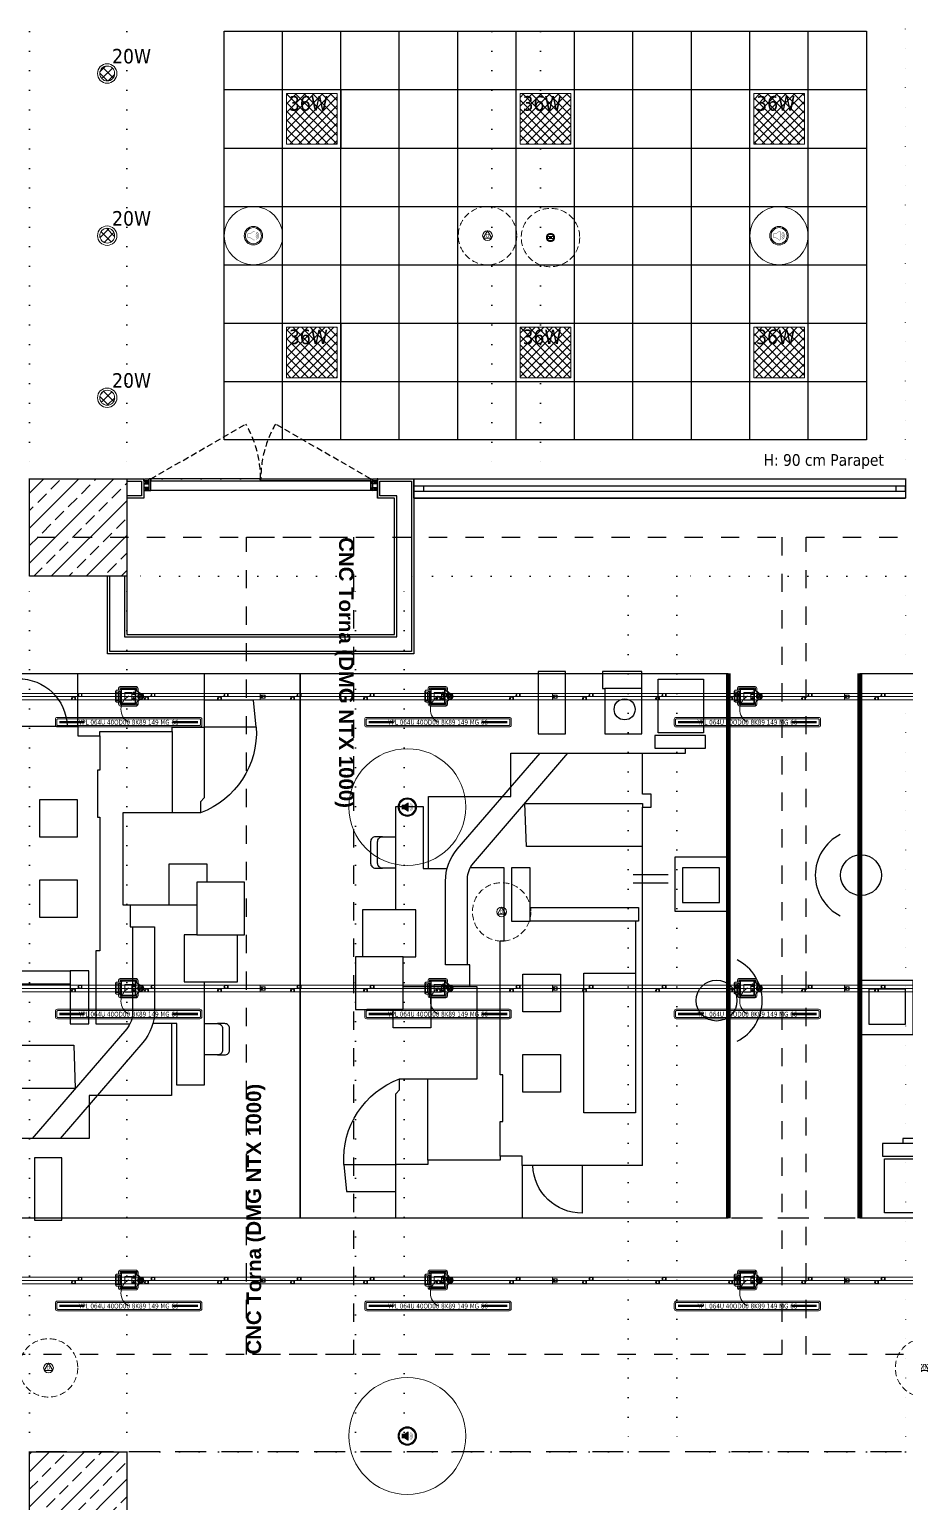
# Model space of a CAD drawing. Header units: centimetres. Extents: x 405564 to 502064, y 46284 to 60634.
# Drawn here: x 487350 to 488250, y 53480 to 54994 of the extents above; entities that cross this region are included whole.
import ezdxf
from ezdxf.enums import TextEntityAlignment as Align
from ezdxf.lldxf.tags import DXFTag

# ---------------------------------------------------------------- set-up
doc = ezdxf.new("R2010")
doc.units = ezdxf.units.CM
for name, pattern in [('3+1_3b$0$DASHED', [0.25, 0.125, -0.125]), ('ACAD_ISO07W100', [3, 0, -3]), ('DOT', [0.25, 0, -0.25]), ('HIDDEN', [9.525, 6.35, -3.175])]:
    doc.linetypes.add(name, pattern=pattern)
doc.layers.get('0').update_dxf_attribs({"color": 8, "lineweight": 9})
for name, color, linetype in [('0-KRCN-ASMATAVAN-130426', 8, 'Continuous'), ('AS_DOS_TERAS_UST', 8, 'ACAD_ISO07W100'), ('AS_DUV_ALCIPAN_YANGINA-SUYA DAYANIMLI', 8, 'Continuous'), ('AS_DUV_ALCIPAN_YANGINA-SUYA DAYANIMLI ALTTA 90CM', 8, 'Continuous'), ('AS_DUVK_AHSAP', 8, 'Continuous'), ('AS_KAPI_CAM', 8, 'Continuous'), ('AS_KAPI_POZ', 8, 'Continuous'), ('AS_TA_BETONARME', 5, 'Continuous'), ('AS_TA_TARAMA', 8, 'Continuous'), ('AS_TAV', 8, 'Continuous'), ('AS_TEFR_CIHAZ', 8, 'Continuous'), ('AS_YAZI', 8, 'Continuous'), ('bs_not', 8, 'Continuous')]:
    doc.layers.add(name, color=color, linetype=linetype)
doc.layers.add('0-KRCN-AYDINLATMA-130426', color=8, linetype='Continuous', lineweight=9)
doc.layers.add('0-KRCN-MİMARİ-220526', color=8, linetype='Continuous', lineweight=9)
doc.styles.add('2', font='arial.ttf', dxfattribs={"width": 0.9, "height": 200})
doc.styles.add('Kalin02', font='arialbd.ttf')
doc.styles.add('MtXpl_Tahoma', font='tahoma.ttf')
doc.styles.add('OLC-50', font='romans.shx', dxfattribs={"width": 0.5, "height": 0.15})
doc.styles.add('OLCU', font='romanstw.shx', dxfattribs={"width": 0.6})
doc.styles.add('TAHOMA', font='tahoma.ttf')
tags = doc.linetypes.add('PHANTOM', pattern=[50.5, 18, -6.5, 6.5, -6.5, 6.5, -6.5]).pattern_tags.tags
tags[14:15] = [DXFTag(74, 4), DXFTag(75, 0), DXFTag(340, '0'), DXFTag(46, 0.0), DXFTag(50, 0.0), DXFTag(44, 0.0), DXFTag(45, 0.0)]
tags[12:13] = [DXFTag(74, 4), DXFTag(75, 0), DXFTag(340, '0'), DXFTag(46, 0.0), DXFTag(50, 0.0), DXFTag(44, 0.0), DXFTag(45, 0.0)]
tags[10:11] = [DXFTag(74, 4), DXFTag(75, 0), DXFTag(340, '0'), DXFTag(46, 0.0), DXFTag(50, 0.0), DXFTag(44, 0.0), DXFTag(45, 0.0)]
tags[8:9] = [DXFTag(74, 4), DXFTag(75, 0), DXFTag(340, '0'), DXFTag(46, 0.0), DXFTag(50, 0.0), DXFTag(44, 0.0), DXFTag(45, 0.0)]
tags[6:7] = [DXFTag(74, 4), DXFTag(75, 0), DXFTag(340, '0'), DXFTag(46, 0.0), DXFTag(50, 0.0), DXFTag(44, 0.0), DXFTag(45, 0.0)]
tags[4:5] = [DXFTag(74, 4), DXFTag(75, 0), DXFTag(340, '0'), DXFTag(46, 0.0), DXFTag(50, 0.0), DXFTag(44, 0.0), DXFTag(45, 0.0)]
pattern_1 = [(225, (17560.68, -7819.299), (17.9605, -17.9605), []), (225, (17542.72, -7819.299), (17.9605, -17.9605), [12.7, -6.35])]

# ---------------------------------------------------------------- blocks, each defined once
blk = doc.blocks.new('YPL 064U 40OD00 8K89 149 MG 66')
at = {"layer": '0-KRCN-AYDINLATMA-130426'}
for points in [[(75.2, -2.9), (75.2, 2.9, 0.414214), (73.2, 4.9), (-73.2, 4.9, 0.414214), (-75.2, 2.9), (-75.2, -2.9, 0.414214), (-73.2, -4.9), (73.2, -4.9, 0.414214)], [(73.8, -2.5), (73.8, 2.5, 0.414214), (72.8, 3.5), (-72.8, 3.5, 0.414214), (-73.8, 2.5), (-73.8, -2.5, 0.414214), (-72.8, -3.5), (72.8, -3.5, 0.414214)]]:
    blk.add_lwpolyline(points, format="xyb", close=True, dxfattribs=at)
at = {"layer": '0-KRCN-AYDINLATMA-130426', "const_width": 2.51, "elevation": 1.3}
for points in [[(-71.3, 0), (-45.4, 0)], [(45.4, 0), (71.3, 0)]]:
    blk.add_lwpolyline(points, dxfattribs=at)
at = {"layer": '0-KRCN-AYDINLATMA-130426', "ltscale": 60, "style": 'TAHOMA', "width": 0.8}
blk.add_text('YPL 064U 40OD00 8K89 149 MG 66', height=5, dxfattribs=at).set_placement((0, -0.1), align=Align.MIDDLE_CENTER)
blk = doc.blocks.new('25A BUSBAR 3MT')
at = {"layer": '0-KRCN-AYDINLATMA-130426'}
for p, q in [((3000, 34), (0, 34)), ((0, 34), (0, -34)), ((3000, 0), (0, 0)), ((385, 17), (377, 17)), ((381, 28), (381, 22)), ((381, 20), (381, 14)), ((381, 12), (381, 6)), ((384, 31), (409, 31)), ((384, 3), (409, 3)), ((412, 27), (412, 28)), ((412, 28), (415, 28)), ((412, 7), (412, 6)), ((412, 6), (415, 6)), ((415, 27), (415, 28)), ((415, 7), (415, 6)), ((418, 27), (418, 7)), ((1135, 17), (1127, 17)), ((1131, 28), (1131, 22)), ((1131, 20), (1131, 14)), ((1131, 12), (1131, 6)), ((1134, 31), (1159, 31)), ((1134, 3), (1159, 3)), ((1162, 27), (1162, 28)), ((1162, 28), (1165, 28)), ((1162, 7), (1162, 6)), ((1162, 6), (1165, 6)), ((1165, 27), (1165, 28)), ((1165, 7), (1165, 6)), ((1168, 27), (1168, 7)), ((1885, 17), (1877, 17)), ((1881, 28), (1881, 22)), ((1881, 20), (1881, 14)), ((1881, 12), (1881, 6)), ((1884, 31), (1909, 31)), ((1884, 3), (1909, 3)), ((1912, 27), (1912, 28)), ((1912, 28), (1915, 28)), ((1912, 7), (1912, 6)), ((1912, 6), (1915, 6)), ((1915, 27), (1915, 28)), ((1915, 7), (1915, 6)), ((1918, 27), (1918, 7)), ((2635, 17), (2627, 17)), ((2631, 28), (2631, 22)), ((2631, 20), (2631, 14)), ((2631, 12), (2631, 6)), ((2634, 31), (2659, 31)), ((2634, 3), (2659, 3)), ((2662, 27), (2662, 28)), ((2662, 28), (2665, 28)), ((2662, 7), (2662, 6)), ((2662, 6), (2665, 6)), ((2665, 27), (2665, 28)), ((2665, 7), (2665, 6)), ((2668, 27), (2668, 7)), ((3000, 34), (3000, -34)), ((3000, 17), (3050, 17)), ((3000, 16), (3047, 16)), ((3047, 16), (3047, -16)), ((3048, 17), (3048, -17)), ((3050, 17), (3050, -17)), ((3000, -34), (0, -34)), ((318, -19), (311, -19)), ((315, -8), (315, -14)), ((315, -15), (315, -22)), ((315, -24), (315, -30)), ((318, -5), (342, -5)), ((318, -33), (342, -33)), ((345, -9), (345, -8)), ((345, -8), (349, -8)), ((345, -29), (345, -30)), ((345, -30), (349, -30)), ((349, -9), (349, -8)), ((349, -29), (349, -30)), ((352, -9), (352, -29)), ((1068, -19), (1061, -19)), ((1065, -8), (1065, -14)), ((1065, -15), (1065, -22)), ((1065, -24), (1065, -30)), ((1068, -5), (1092, -5)), ((1068, -33), (1092, -33)), ((1095, -9), (1095, -8)), ((1095, -8), (1099, -8)), ((1095, -29), (1095, -30)), ((1095, -30), (1099, -30)), ((1099, -9), (1099, -8)), ((1099, -29), (1099, -30)), ((1102, -9), (1102, -29)), ((1818, -19), (1811, -19)), ((1815, -8), (1815, -14)), ((1815, -15), (1815, -22)), ((1815, -24), (1815, -30)), ((1818, -5), (1842, -5)), ((1818, -33), (1842, -33)), ((1845, -9), (1845, -8)), ((1845, -8), (1849, -8)), ((1845, -29), (1845, -30)), ((1845, -30), (1849, -30)), ((1849, -9), (1849, -8)), ((1849, -29), (1849, -30)), ((1852, -9), (1852, -29)), ((2568, -19), (2561, -19)), ((2565, -8), (2565, -14)), ((2565, -15), (2565, -22)), ((2565, -24), (2565, -30)), ((2568, -5), (2592, -5)), ((2568, -33), (2592, -33)), ((2595, -9), (2595, -8)), ((2595, -8), (2599, -8)), ((2595, -29), (2595, -30)), ((2595, -30), (2599, -30)), ((2599, -9), (2599, -8)), ((2599, -29), (2599, -30)), ((2602, -9), (2602, -29)), ((3000, -16), (3047, -16)), ((3000, -17), (3050, -17))]:
    blk.add_line(p, q, dxfattribs=at)
for points in [[(418, 27), (412, 27), (412, 7), (418, 7)], [(1168, 27), (1162, 27), (1162, 7), (1168, 7)], [(1918, 27), (1912, 27), (1912, 7), (1918, 7)], [(2668, 27), (2662, 27), (2662, 7), (2668, 7)], [(3000, 6), (3023, 6), (3023, -6), (3000, -6)], [(352, -9), (345, -9), (345, -29), (352, -29)], [(1102, -9), (1095, -9), (1095, -29), (1102, -29)], [(1852, -9), (1845, -9), (1845, -29), (1852, -29)], [(2602, -9), (2595, -9), (2595, -29), (2602, -29)]]:
    blk.add_lwpolyline(points, close=True, dxfattribs=at)
for centre, radius in [((381, 17), 5.16), ((1131, 17), 5.16), ((1881, 17), 5.16), ((2631, 17), 5.16), ((3017, 0), 2.96), ((315, -19), 5.16), ((1065, -19), 5.16), ((1815, -19), 5.16), ((2565, -19), 5.16)]:
    blk.add_circle(centre, radius, dxfattribs=at)
for centre, start, end in [((384, 28), 90, 180), ((384, 6), 180, 270), ((409, 28), 0, 90), ((409, 6), 270, 0), ((1134, 28), 90, 180), ((1134, 6), 180, 270), ((1159, 28), 0, 90), ((1159, 6), 270, 0), ((1884, 28), 90, 180), ((1884, 6), 180, 270), ((1909, 28), 0, 90), ((1909, 6), 270, 0), ((2634, 28), 90, 180), ((2634, 6), 180, 270), ((2659, 28), 0, 90), ((2659, 6), 270, 0), ((318, -8), 90, 180), ((318, -30), 180, 270), ((342, -8), 0, 90), ((342, -30), 270, 0), ((1068, -8), 90, 180), ((1068, -30), 180, 270), ((1092, -8), 0, 90), ((1092, -30), 270, 0), ((1818, -8), 90, 180), ((1818, -30), 180, 270), ((1842, -8), 0, 90), ((1842, -30), 270, 0), ((2568, -8), 90, 180), ((2568, -30), 180, 270), ((2592, -8), 0, 90), ((2592, -30), 270, 0)]:
    blk.add_arc(centre, 3, start, end, dxfattribs=at)
blk = doc.blocks.new('DABLINE ÇIKIŞ NOKTASI')
at = {"layer": '0-KRCN-AYDINLATMA-130426'}
for p, q in [((-0.495, 0.217), (-0.525, 0.217)), ((-0.525, 0.217), (-0.525, -0.209)), ((-0.298, 0.245), (-0.495, 0.245)), ((-0.495, 0.245), (-0.495, 0.217)), ((-0.397, 0.245), (-0.397, 0.332)), ((-0.339, 0.245), (-0.339, 0.328)), ((-0.336, 0.398), (0.328, 0.398)), ((-0.321, 0.346), (0.318, 0.346)), ((-0.298, 0.245), (-0.298, 0.291)), ((-0.281, 0.308), (0.278, 0.308)), ((-0.274, 0.266), (-0.274, -0.256)), ((-0.257, 0.283), (0.254, 0.283)), ((0, 0), (-0.019, 0)), ((0, 0), (0, 0.019)), ((0, 0), (0.019, 0)), ((0, 0), (0, -0.019)), ((0.172, 0.117), (0.172, 0.075)), ((0.172, 0.117), (0.246, 0.117)), ((0.172, 0.075), (0.246, 0.075)), ((0.178, 0.117), (0.178, 0.143)), ((0.187, 0.117), (0.187, 0.143)), ((0.231, 0.138), (0.231, 0.143)), ((0.231, 0.138), (0.239, 0.138)), ((0.239, 0.138), (0.239, 0.143)), ((0.246, 0.117), (0.246, 0.075)), ((0.271, -0.256), (0.271, 0.266)), ((0.296, -0.279), (0.296, 0.291)), ((0.335, 0.328), (0.335, 0.262)), ((0.394, 0.233), (0.394, 0.319)), ((0.529, 0.05), (0.434, -0.03)), ((0.451, -0.052), (0.546, 0.031)), ((-0.525, -0.209), (-0.493, -0.209)), ((-0.493, -0.24), (-0.493, -0.209)), ((-0.298, -0.24), (-0.493, -0.24)), ((-0.396, -0.24), (-0.396, -0.322)), ((-0.339, -0.24), (-0.339, -0.324)), ((-0.322, -0.341), (0.318, -0.341)), ((-0.317, -0.391), (0.328, -0.391)), ((-0.298, -0.24), (-0.298, -0.279)), ((-0.281, -0.297), (0.278, -0.297)), ((-0.257, -0.273), (0.254, -0.273)), ((0.172, -0.11), (0.172, -0.151)), ((0.172, -0.11), (0.246, -0.11)), ((0.172, -0.151), (0.246, -0.151)), ((0.178, -0.11), (0.178, -0.083)), ((0.187, -0.11), (0.187, -0.083)), ((0.231, -0.11), (0.231, -0.083)), ((0.239, -0.11), (0.239, -0.083)), ((0.246, -0.11), (0.246, -0.151)), ((0.335, -0.282), (0.335, -0.324)), ((0.394, -0.221), (0.394, -0.312))]:
    blk.add_line(p, q, dxfattribs=at)
for points in [[(-0.497, 0.174), (-0.419, 0.174), (-0.419, -0.176), (-0.497, -0.176)], [(-0.396, 0.194), (-0.343, 0.194), (-0.343, -0.193), (-0.396, -0.193)], [(-0.333, 0.194), (-0.296, 0.194), (-0.296, -0.193), (-0.333, -0.193)], [(-0.143, 0.153), (0.143, 0.153), (0.143, -0.153), (-0.143, -0.153)]]:
    blk.add_lwpolyline(points, close=True, dxfattribs=at)
for radius in [0.127, 0.0967, 0.0641]:
    blk.add_circle((0.491, -0.001), radius, dxfattribs=at)
for centre, radius, start, end in [((-0.315, 0.318), 0.083, 105.03782, 170.32566), ((-0.321, 0.328), 0.0173, 90, 180), ((-0.281, 0.291), 0.0173, 90, 180), ((-0.257, 0.266), 0.0173, 90, 180), ((0.209, 0.143), 0.0306, 0, 180), ((0.209, 0.143), 0.022, 0, 180), ((0.254, 0.266), 0.0173, 0, 90), ((0.278, 0.291), 0.0173, 0, 90), ((0.318, 0.328), 0.0173, 0, 90), ((0.303, 0.311), 0.0907, 5.53183, 74.26021), ((-0.314, -0.308), 0.083, 189.67434, 267.75151), ((-0.322, -0.324), 0.0173, 180, 270), ((-0.281, -0.279), 0.0173, 180, 270), ((-0.257, -0.256), 0.0173, 180, 270), ((0.209, -0.083), 0.0306, 0, 180), ((0.209, -0.083), 0.022, 0, 180), ((0.254, -0.256), 0.0173, 270, 0), ((0.278, -0.279), 0.0173, 270, 0), ((0.318, -0.324), 0.0173, 270, 0), ((0.303, -0.304), 0.0907, 285.73979, 354.46817)]:
    blk.add_arc(centre, radius, start, end, dxfattribs=at)
for points in [[(0.335, 0.262), (0.345, 0.219), (0.388, 0.172), (0.446, 0.118)], [(0.394, 0.233), (0.411, 0.185), (0.441, 0.155), (0.473, 0.125)]]:
    blk.add_spline(points, degree=3, dxfattribs=at)
for points, knots in [([(0.335, -0.282), (0.339, -0.262), (0.349, -0.216), (0.374, -0.181), (0.445, -0.101), (0.435, -0.116)], [0, 0, 0, 0, 3.352448, 7.608656, 11.436508, 11.436508, 11.436508, 11.436508]), ([(0.394, -0.221), (0.4, -0.204), (0.413, -0.167), (0.444, -0.14), (0.458, -0.124)], [0, 0, 0, 0, 3.152774, 6.811768, 6.811768, 6.811768, 6.811768])]:
    blk.add_open_spline(points, degree=3, knots=knots, dxfattribs=at)
blk.add_open_spline([(0.435, -0.116), (0.435, -0.116), (0.434, -0.117), (0.434, -0.118)], degree=3, dxfattribs=at)
blk = doc.blocks.new('36W 60x60 cm  SIVA ALTI LED ARMATÜR')
at = {"layer": '0-KRCN-AYDINLATMA-130426'}
h = blk.add_hatch(dxfattribs=at)
h.set_pattern_fill('ANSI37', color=256, scale=2)
h.paths.add_polyline_path([(-26, 26), (26, 26), (26, -26), (-26, -26)])
for points in [[(-30, 30), (30, 30), (30, -30), (-30, -30)], [(-26, 26), (26, 26), (26, -26), (-26, -26)]]:
    blk.add_lwpolyline(points, close=True, dxfattribs=at)
at = {"layer": '0-KRCN-AYDINLATMA-130426', "insert": (-23.5, 23.5), "char_height": 15, "attachment_point": 1, "style": 'TAHOMA'}
blk.add_mtext_dynamic_manual_height_columns('{\\fTahoma|b0|i0|c162|p34;36W}', width=52.946, gutter_width=1.25, heights=[0], dxfattribs=at)
blk = doc.blocks.new('20W SIVA ALTI LED DOWNLIGHT ARMATÜR')
at = {"layer": '0-KRCN-AYDINLATMA-130426'}
h = blk.add_hatch(dxfattribs=at)
h.set_pattern_fill('ANSI37', color=256, scale=2)
h.paths.add_polyline_path([(7.7, 0, 1), (-7.7, 0, 1)])
for radius in [10, 7.66]:
    blk.add_circle((0, 0), radius, dxfattribs=at)
at = {"layer": '0-KRCN-AYDINLATMA-130426', "insert": (5, 10), "char_height": 15, "attachment_point": 7, "style": 'TAHOMA'}
blk.add_mtext_dynamic_manual_height_columns('{\\fTahoma|b0|i0|c162|p34;20W}', width=15, gutter_width=12.5, heights=[0], dxfattribs=at)
blk = doc.blocks.new('ABB 6131-31-24-500')
at = {"layer": '0-KRCN-AYDINLATMA-130426'}
for p, q in [((-4, -1), (-4, 1)), ((3.2, 1), (-3.2, 1)), ((-3.2, -0.8), (-3.2, 0.8)), ((-1, 4), (1, 4)), ((-1, -0.9), (-1, 1)), ((-0.8, 3.2), (0.8, 3.2)), ((1, -0.9), (1, 1)), ((3.2, 0.8), (3.2, -0.8)), ((4, 1), (4, -1)), ((3.2, -0.9), (-3.2, -0.9)), ((1, -4), (-1, -4)), ((0.8, -3.2), (-0.8, -3.2))]:
    blk.add_line(p, q, dxfattribs=at)
at = {"layer": '0-KRCN-AYDINLATMA-130426', "linetype": 'HIDDEN'}
blk.add_circle((0, 0), 30, dxfattribs=at)
at = {"layer": '0-KRCN-AYDINLATMA-130426'}
for centre, radius in [((-0.5, 0), 0.089), ((0, 0), 0.16), ((0.5, 0), 0.089)]:
    blk.add_circle(centre, radius, dxfattribs=at)
for centre, radius, start, end in [((-1, 1), 3.01, 90, 180), ((-0.8, 0.8), 2.41, 90, 180), ((0.8, 0.8), 2.41, 0, 90), ((1, 1), 3.01, 0, 90), ((-1, -1), 3.01, 180, 270), ((-0.8, -0.8), 2.41, 180, 270), ((0.8, -0.8), 2.41, 270, 0), ((1, -1), 3.01, 270, 0)]:
    blk.add_arc(centre, radius, start, end, dxfattribs=at)
blk = doc.blocks.new('KD')
at = {"layer": '0-KRCN-AYDINLATMA-130426'}
for p, q in [((0, 5), (-4.3, -2.5)), ((4.3, -2.5), (0, 5)), ((4.3, -2.5), (-4.3, -2.5))]:
    blk.add_line(p, q, dxfattribs=at)
at = {"layer": '0-KRCN-AYDINLATMA-130426', "linetype": 'HIDDEN'}
blk.add_circle((0, 0), 30, dxfattribs=at)
at = {"layer": '0-KRCN-AYDINLATMA-130426'}
blk.add_circle((0, 0), 5, dxfattribs=at)
at = {"layer": '0-KRCN-AYDINLATMA-130426', "style": '2'}
blk.add_text('D', height=3.36, dxfattribs=at).set_placement((0, 0), align=Align.MIDDLE_CENTER)
blk = doc.blocks.new('AST-OD-OD')
at = {"layer": '0-KRCN-AYDINLATMA-130426'}
for p, q in [((0.3, 5), (-4, -2.5)), ((4.6, -2.5), (0.3, 5)), ((4.6, -2.5), (-4, -2.5))]:
    blk.add_line(p, q, dxfattribs=at)
at = {"layer": '0-KRCN-AYDINLATMA-130426', "linetype": 'HIDDEN'}
blk.add_circle((0.3, 0), 30, dxfattribs=at)
at = {"layer": '0-KRCN-AYDINLATMA-130426'}
blk.add_circle((0.3, 0), 5, dxfattribs=at)
at = {"layer": '0-KRCN-AYDINLATMA-130426', "style": '2'}
blk.add_text('O', height=3.43, dxfattribs=at).set_placement((0.3, 0), align=Align.MIDDLE)
blk = doc.blocks.new('SIVA ÜSTÜ TİPİ HOPARLÖR')
at = {"layer": '0-KRCN-AYDINLATMA-130426'}
h = blk.add_hatch(color=256, dxfattribs=at)
h.dxf.hatch_style = 1
h.paths.add_polyline_path([(9.2, 0, 1), (-9.2, 0, 1)])
h.paths.add_polyline_path([(8.2, 0, -1), (-8.2, 0, -1)], flags=16)
h.paths.add_polyline_path([(1.3, -3.9, -0.598176), (0.3, -4.4), (-2.7, -2.4, 0.147433), (-3, -2.3), (-5.1, -2.3, -0.414214), (-5.7, -1.7), (-5.7, 1.7, -0.414214), (-5.1, 2.3), (-3, 2.3, 0.147433), (-2.7, 2.4), (0.3, 4.4, -0.598176), (1.3, 3.9)], flags=0)
h = blk.add_hatch(color=256, dxfattribs=at)
h.dxf.hatch_style = 1
h.paths.add_polyline_path([(0.3, -4.4, 0.598176), (1.3, -3.9), (1.3, 3.9, 0.598176), (0.3, 4.4), (-2.7, 2.4, -0.147433), (-3, 2.3), (-5.1, 2.3, 0.414214), (-5.7, 1.7), (-5.7, -1.7, 0.414214), (-5.1, -2.3), (-3, -2.3, -0.147433), (-2.7, -2.4)])
at = {"layer": '0-KRCN-AYDINLATMA-130426', "const_width": 0.317}
blk.add_lwpolyline([(0.3, -4.4, 0.598176), (1.3, -3.9), (1.3, 3.9, 0.598176), (0.3, 4.4), (-2.7, 2.4, -0.147433), (-3, 2.3), (-5.1, 2.3, 0.414214), (-5.7, 1.7), (-5.7, -1.7, 0.414214), (-5.1, -2.3), (-3, -2.3, -0.147433), (-2.7, -2.4)], format="xyb", close=True, dxfattribs=at)
for points in [[(2.4, 1.3, -0.601398), (2.4, -1.3)], [(2.8, 2.5, -0.658812), (2.8, -2.5)], [(3.2, 3.7, -0.680488), (3.2, -3.7)]]:
    blk.add_lwpolyline(points, format="xyb", dxfattribs=at)
at = {"layer": '0-KRCN-AYDINLATMA-130426'}
blk.add_circle((0, 0), 60, dxfattribs=at)
at = {"layer": '0-KRCN-AYDINLATMA-130426', "ltscale": 0.1}
for radius in [9.5, 9.24, 8.23]:
    blk.add_circle((0, 0), radius, dxfattribs=at)
blk = doc.blocks.new('ASMA TAVA TİPİ HOPARLÖR')
at = {"layer": '0-KRCN-AYDINLATMA-130426', "const_width": 0.317}
blk.add_lwpolyline([(0.3, -4.4, 0.598176), (1.3, -3.9), (1.3, 3.9, 0.598176), (0.3, 4.4), (-2.7, 2.4, -0.147433), (-3, 2.3), (-5.1, 2.3, 0.414214), (-5.7, 1.7), (-5.7, -1.7, 0.414214), (-5.1, -2.3), (-3, -2.3, -0.147433), (-2.7, -2.4)], format="xyb", close=True, dxfattribs=at)
for points in [[(2.4, 1.3, -0.601398), (2.4, -1.3)], [(2.8, 2.5, -0.658812), (2.8, -2.5)], [(3.2, 3.7, -0.680488), (3.2, -3.7)]]:
    blk.add_lwpolyline(points, format="xyb", dxfattribs=at)
at = {"layer": '0-KRCN-AYDINLATMA-130426'}
blk.add_circle((0, 0), 30, dxfattribs=at)
at = {"layer": '0-KRCN-AYDINLATMA-130426', "ltscale": 0.1}
for radius in [9.5, 8.23]:
    blk.add_circle((0, 0), radius, dxfattribs=at)
blk = doc.blocks.new('G$C546873DE')
at = {"layer": '0-KRCN-AYDINLATMA-130426'}
for centre in [(16894.8, 7161.8), (17212.7, 7161.8), (17530.5, 7161.8), (16894.8, 6861.8), (17212.7, 6861.8), (17530.5, 6861.8), (16894.8, 6561.8), (17212.7, 6561.8), (17530.5, 6561.8)]:
    blk.add_arc(centre, 15.2, 119.6759, 240.9272, dxfattribs=at)
for name, p in [('20W SIVA ALTI LED DOWNLIGHT ARMATÜR', (16865.5, 7815.2)), ('36W 60x60 cm  SIVA ALTI LED ARMATÜR', (17075.7, 7768.5)), ('36W 60x60 cm  SIVA ALTI LED ARMATÜR', (17315.7, 7768.5)), ('36W 60x60 cm  SIVA ALTI LED ARMATÜR', (17555.7, 7768.5)), ('ASMA TAVA TİPİ HOPARLÖR', (17015.7, 7648.5)), ('AST-OD-OD', (17255.9, 7648.5)), ('ABB 6131-31-24-500', (17320.9, 7646.6)), ('ASMA TAVA TİPİ HOPARLÖR', (17555.7, 7648.5)), ('20W SIVA ALTI LED DOWNLIGHT ARMATÜR', (16865.5, 7648.5)), ('36W 60x60 cm  SIVA ALTI LED ARMATÜR', (17075.7, 7528.5)), ('36W 60x60 cm  SIVA ALTI LED ARMATÜR', (17315.7, 7528.5)), ('36W 60x60 cm  SIVA ALTI LED ARMATÜR', (17555.7, 7528.5)), ('20W SIVA ALTI LED DOWNLIGHT ARMATÜR', (16865.5, 7481.9)), ('YPL 064U 40OD00 8K89 149 MG 66', (16887.5, 7148.5)), ('YPL 064U 40OD00 8K89 149 MG 66', (17523.2, 7148.5)), ('SIVA ÜSTÜ TİPİ HOPARLÖR', (17173.8, 7061.2)), ('KD', (17270.7, 6953.5)), ('YPL 064U 40OD00 8K89 149 MG 66', (16887.5, 6848.5)), ('YPL 064U 40OD00 8K89 149 MG 66', (17205.3, 6848.5)), ('YPL 064U 40OD00 8K89 149 MG 66', (17523.2, 6848.5)), ('YPL 064U 40OD00 8K89 149 MG 66', (16887.5, 6548.5)), ('YPL 064U 40OD00 8K89 149 MG 66', (17523.2, 6548.5)), ('KD', (16805.2, 6484.8)), ('KD', (17705.2, 6484.8)), ('SIVA ÜSTÜ TİPİ HOPARLÖR', (17173.8, 6414.8))]:
    blk.add_blockref(name, p, dxfattribs=at)
for name, p, xscale, yscale, zscale in [('25A BUSBAR 3MT', (16722.8, 7174.7, -441.6), 0.1, 0.1, 0.1), ('DABLINE ÇIKIŞ NOKTASI', (16887.3, 7175, -317), 25.4, 25.4, 25.4), ('25A BUSBAR 3MT', (17022.8, 7174.7, -441.6), 0.1, 0.1, 0.1), ('DABLINE ÇIKIŞ NOKTASI', (17205.2, 7175, -317), 25.4, 25.4, 25.4), ('25A BUSBAR 3MT', (17322.8, 7174.7, -441.6), 0.1, 0.1, 0.1), ('DABLINE ÇIKIŞ NOKTASI', (17523, 7175, -317), 25.4, 25.4, 25.4), ('25A BUSBAR 3MT', (17622.8, 7174.7, -441.6), 0.1, 0.1, 0.1), ('YPL 064U 40OD00 8K89 149 MG 66', (17205.3, 7148.5), 1.000014702709283, 1.000014702709283, 1.000014702709283), ('25A BUSBAR 3MT', (16722.8, 6874.7, -441.6), 0.1, 0.1, 0.1), ('DABLINE ÇIKIŞ NOKTASI', (16887.3, 6875, -317), 25.4, 25.4, 25.4), ('25A BUSBAR 3MT', (17022.8, 6874.7, -441.6), 0.1, 0.1, 0.1), ('DABLINE ÇIKIŞ NOKTASI', (17205.2, 6875, -317), 25.4, 25.4, 25.4), ('25A BUSBAR 3MT', (17322.8, 6874.7, -441.6), 0.1, 0.1, 0.1), ('DABLINE ÇIKIŞ NOKTASI', (17523, 6875, -317), 25.4, 25.4, 25.4), ('25A BUSBAR 3MT', (17622.8, 6874.7, -441.6), 0.1, 0.1, 0.1), ('25A BUSBAR 3MT', (16722.8, 6574.7, -441.6), 0.1, 0.1, 0.1), ('DABLINE ÇIKIŞ NOKTASI', (16887.3, 6575, -317), 25.4, 25.4, 25.4), ('25A BUSBAR 3MT', (17022.8, 6574.7, -441.6), 0.1, 0.1, 0.1), ('DABLINE ÇIKIŞ NOKTASI', (17205.2, 6575, -317), 25.4, 25.4, 25.4), ('25A BUSBAR 3MT', (17322.8, 6574.7, -441.6), 0.1, 0.1, 0.1), ('DABLINE ÇIKIŞ NOKTASI', (17523, 6575, -317), 25.4, 25.4, 25.4), ('25A BUSBAR 3MT', (17622.8, 6574.7, -441.6), 0.1, 0.1, 0.1), ('YPL 064U 40OD00 8K89 149 MG 66', (17205.3, 6548.5), 1.000014702709283, 1.000014702709283, 1.000014702709283)]:
    blk.add_blockref(name, p, dxfattribs=dict(at, xscale=xscale, yscale=yscale, zscale=zscale))
blk = doc.blocks.new('Hermle-C62')
at = {"layer": 'AS_TEFR_CIHAZ', "linetype": 'PHANTOM', "ltscale": 0.075}
h = blk.add_hatch(dxfattribs=at)
h.set_pattern_fill('ANSI31', color=256, scale=2.5)
h.set_pattern_definition([(45, (118352.417, -43131.5364), (-5.6126601, 5.6126601), [])])
h.paths.add_polyline_path([(236106.8, -41979.3), (236041.8, -41979.3, 0.414214), (236106.8, -42044.3)])
h.paths.add_polyline_path([(236244.8, -42101.9, 0.240479), (236211.8, -42166.7), (236291.8, -42166.7), (236291.8, -42151.3, -0.223433)])
h.paths.add_polyline_path([(236291.8, -42086.7, 0.157997), (236244.8, -42101.9, 0.223433), (236291.8, -42151.3)], flags=17)
h.paths.add_polyline_path([(236320.8, -42076.7), (236240.8, -42076.7, 0.080311), (236244.8, -42101.9, -0.157997), (236291.8, -42086.7), (236291.8, -42151.3, 0.093004), (236320.8, -42156.7)])
h.paths.add_polyline_path([(236320.8, -41996.7), (236240.8, -41996.7, 0.414214), (236320.8, -42076.7)])
h.paths.add_polyline_path([(236320.8, -41861.7), (236320.8, -41941.7), (236400.8, -41941.7, 0.414214)])
h.paths.add_polyline_path([(236748.8, -41941.7), (236668.8, -41941.7), (236668.8, -42021.7, 0.414214)])
h.paths.add_polyline_path([(236668.8, -42021.7), (236668.8, -42101.7), (236748.8, -42101.7, 0.414214)])
h.paths.add_polyline_path([(236668.8, -42101.7), (236668.8, -42181.7), (236748.8, -42181.7, 0.414214)])
h = blk.add_hatch(dxfattribs=at)
h.set_pattern_fill('ANSI31', color=256, scale=2.5)
h.set_pattern_definition([(45, (118293.022, -43127.939), (-5.6126601, 5.6126601), [])])
h.paths.add_polyline_path([(236103.8, -42301.7), (235848.8, -42301.7), (235848.8, -42401.7), (236103.8, -42401.7)])
h = blk.add_hatch(dxfattribs=at)
h.set_pattern_fill('ANSI31', color=256, scale=3, angle=135)
h.set_pattern_definition([(180, (119352.061, -41667.597), (-9e-16, -9.525), [])])
h.paths.add_polyline_path([(236628.8, -42301.7), (236360.8, -42301.7), (236360.8, -42475.7), (236628.8, -42475.7)])
h = blk.add_hatch(dxfattribs=at)
h.set_pattern_fill('ANSI37', color=256, scale=3, angle=45)
h.set_pattern_definition([(90, (118293.022, -43127.939), (-9.525, 0), []), (180, (118293.022, -43127.939), (-9e-16, -9.525), [])])
h.paths.add_polyline_path([(236733.8, -42475.7), (236733.8, -42401.7), (236668.8, -42401.7), (236668.8, -42475.7), (236320.8, -42475.7), (236320.8, -42391.7), (236211.8, -42391.7), (236211.8, -42605.7), (236733.8, -42605.7)])
at = {"layer": 'AS_TEFR_CIHAZ', "color": 1, "linetype": '3+1_3b$0$DASHED', "ltscale": 150}
blk.add_lwpolyline([(235933.8, -41795.7), (236813.8, -41795.7), (236813.8, -42695.7), (235933.8, -42695.7), (235933.8, -41795.7)], dxfattribs=at)
at = {"layer": 'AS_TEFR_CIHAZ', "linetype": 'PHANTOM', "ltscale": 0.075}
for points in [[(236320.8, -41941.7), (236320.8, -41861.7)], [(236668.8, -41941.7), (236320.8, -41941.7)], [(236320.8, -42475.7), (236668.8, -42475.7), (236668.8, -41941.7), (236320.8, -41941.7), (236320.8, -42475.7)], [(236668.8, -41941.7), (236748.8, -41941.7)], [(236106.8, -41979.3), (236041.8, -41979.3)], [(236106.8, -41974.3), (236106.8, -42048.3), (236201.8, -42048.3), (236201.8, -41974.3), (236106.8, -41974.3)], [(236320.8, -41996.7), (236240.8, -41996.7)], [(236106.8, -42078.3), (236029.8, -42078.3), (236029.8, -42251.3), (236201.8, -42251.3), (236201.8, -42108.3)], [(236106.8, -42078.3), (236106.8, -42108.3), (236201.8, -42108.3)], [(236320.8, -42076.7), (236240.8, -42076.7)], [(236291.8, -42166.7), (236291.8, -42086.7)], [(236668.8, -42101.7), (236748.8, -42101.7)], [(236211.8, -42281.7), (236211.8, -42166.7), (236294.8, -42166.7), (236294.8, -42281.7), (236211.8, -42281.7)], [(236668.8, -42181.7), (236748.8, -42181.7)], [(236294.8, -42211.3), (236320.8, -42211.3)], [(236294.8, -42251.3), (236320.8, -42251.3)], [(236163.8, -42301.7), (236103.8, -42301.7), (235848.8, -42301.7), (235848.8, -42401.7), (236103.8, -42401.7), (236163.8, -42401.7)], [(236103.8, -42301.7), (236103.8, -42401.7)], [(236163.8, -42301.7), (236163.8, -42401.7)], [(236163.8, -42311.7), (236320.8, -42311.7)], [(236360.8, -42475.7), (236360.8, -42301.7), (236628.8, -42301.7)], [(236628.8, -42301.7), (236628.8, -42475.7)], [(236163.8, -42391.7), (236320.8, -42391.7)], [(236211.8, -42391.7), (236211.8, -42605.7)], [(236211.8, -42605.7), (236733.8, -42605.7), (236733.8, -42475.7), (236733.8, -42401.7), (236668.8, -42401.7)]]:
    blk.add_lwpolyline(points, dxfattribs=at)
at = {"layer": 'AS_TEFR_CIHAZ', "color": 1}
blk.add_lwpolyline([(236013.8, -41885.7), (236733.8, -41885.7), (236733.8, -42605.7), (236013.8, -42605.7), (236013.8, -41885.7)], dxfattribs=at)
at = {"layer": 'AS_TEFR_CIHAZ', "color": 1, "const_width": 5}
blk.add_lwpolyline([(236373.8, -42605.7), (236733.8, -42605.7), (236733.8, -42245.7)], dxfattribs=at)
at = {"layer": 'AS_TEFR_CIHAZ', "linetype": 'PHANTOM', "ltscale": 0.075}
for centre, radius, start, end in [((236320.8, -41941.7), 80, 0, 90), ((236668.8, -41941.7), 80, 270, 0), ((236106.8, -41979.3), 65, 180, 270), ((236320.8, -41996.7), 80, 180, 270), ((236668.8, -42101.7), 80, 0, 90), ((236291.8, -42166.7), 80, 90, 180), ((236320.8, -42076.7), 80, 180, 270), ((236668.8, -42181.7), 80, 0, 90)]:
    blk.add_arc(centre, radius, start, end, dxfattribs=at)
at = {"layer": 'AS_TEFR_CIHAZ', "insert": (235933.8, -41795.7), "char_height": 15, "attachment_point": 1, "style": 'Kalin02'}
blk.add_mtext_dynamic_manual_height_columns('Hermle C62', width=588.214, gutter_width=750, heights=[89.3], dxfattribs=at)
blk = doc.blocks.new('CNCTorna(DMGNTX1000)')
at = {"layer": 'AS_TEFR_CIHAZ', "color": 1, "linetype": '3+1_3b$0$DASHED', "ltscale": 150}
blk.add_lwpolyline([(240408.2, -42632.9), (240408.2, -42082.9), (241248.2, -42082.9), (241248.2, -42632.9), (240408.2, -42632.9)], dxfattribs=at)
at = {"layer": 'AS_TEFR_CIHAZ', "color": 1}
blk.add_lwpolyline([(240548.2, -42137.9), (241108.2, -42137.9), (241108.2, -42577.9), (240548.2, -42577.9), (240548.2, -42137.9)], dxfattribs=at)
at = {"layer": 'AS_TEFR_CIHAZ', "linetype": 'Continuous', "ltscale": 0.075}
for points in [[(240602.4, -42489.8), (240602.4, -42366.1), (240548.2, -42366.1), (240548.2, -42236.4), (240676.1, -42236.4), (240680.1, -42240.2), (240691.5, -42240.2), (240691.5, -42319.9), (240786, -42319.9), (240786, -42272.3), (240743.9, -42272.3), (240743.9, -42233.6), (240762.7, -42233.6), (240762.7, -42244), (240816.8, -42244), (240816.8, -42194.9), (240762.7, -42194.9), (240762.7, -42233.6)], [(240603.5, -42183), (240575.8, -42185.7), (240575.8, -42236.4)], [(240603.5, -42183), (240603.5, -42236.9)], [(240816.8, -42244), (240816.8, -42257), (240865.3, -42257), (240865.3, -42202.1), (240816.8, -42202.1)], [(240602.4, -42366.1), (240612.2, -42366.1), (240612.2, -42343.5), (240607.8, -42343.5), (240607.8, -42269.2), (240603.5, -42269.2), (240603.5, -42236.4)], [(240865.3, -42236.3), (240971.5, -42236.3), (240971.5, -42264.4), (240907.8, -42264.4), (240907.8, -42289.1)], [(240786, -42272.3), (240786, -42244)], [(240607.8, -42269.2), (240691.5, -42269.2)], [(240907.8, -42270), (240981.8, -42270), (240981.8, -42354.6), (241026.2, -42354.6), (241026.2, -42533.8)], [(240612.2, -42343.5), (240647.6, -42343.5), (240647.6, -42343.5), (240647.6, -42346.1), (240695.8, -42346.1), (240695.8, -42343.5), (240833.4, -42343.5), (240833.4, -42347.6), (240908.3, -42347.6), (240908.3, -42312.6)], [(240930.2, -42489.8), (240930.2, -42370.5), (240974.7, -42368.9), (240974.7, -42489.8), (240970.9, -42489.8)], [(241046, -42382.7), (241046, -42410.8), (241110.1, -42410.8), (241110.1, -42382.7), (241046, -42382.7)], [(240853.7, -42482.4), (240656.5, -42482.4), (240656.5, -42429.5), (240800.1, -42429.5), (240800.1, -42482.4)], [(241092.7, -42489), (241110.1, -42489), (241110.1, -42448.8), (241092.7, -42448.8), (241092.7, -42451.2)], [(240892.9, -42480.2), (240892.9, -42516.1)], [(240901.7, -42480.2), (240901.7, -42516.1)], [(240602.4, -42489.8), (240970.9, -42489.8), (240970.9, -42498.7), (240984.1, -42498.7), (240984.1, -42489.8), (241026.2, -42489.8)], [(241026.2, -42533.8), (241031.3, -42533.8)]]:
    blk.add_lwpolyline(points, dxfattribs=at)
for points in [[(240603.5, -42183, -0.330658), (240691.5, -42240.2)], [(240940.3, -42222.6), (240940.3, -42215.4, 0.414214), (240935.3, -42210.4), (240913.1, -42210.4, 0.414214), (240908.1, -42215.4), (240908.1, -42222.6)], [(240908.1, -42236.3), (240908.1, -42222.6, -0.414214), (240913.1, -42217.6), (240935.3, -42217.6, -0.414214), (240940.3, -42222.6), (240940.3, -42236.3)], [(240786, -42312.4), (240808.6, -42312.4), (240808.6, -42287.4), (240894.8, -42287.4, -0.179666), (240927.5, -42299.5), (241026.2, -42384.5)], [(240808.6, -42310), (240897, -42310, -0.179666), (240913.3, -42316), (241026.2, -42413.2)], [(240602.4, -42427.9), (240553.6, -42427.9, -0.410447), (240602.4, -42377.2)]]:
    blk.add_lwpolyline(points, format="xyb", dxfattribs=at)
for points in [[(240853.7, -42374.3), (240908.3, -42374.3), (240908.3, -42355.1), (240853.7, -42355.1)], [(240677.9, -42366.8), (240716.5, -42366.8), (240716.5, -42405.4), (240677.9, -42405.4)], [(240760.4, -42366.8), (240799, -42366.8), (240799, -42405.4), (240760.4, -42405.4)], [(240867.7, -42485.6), (240853.7, -42485.6), (240853.7, -42374.3), (240867.7, -42374.3)], [(241046.2, -42489), (241092.7, -42489), (241092.7, -42451.2), (241046.2, -42451.2)], [(241031.3, -42554.6), (241044.3, -42554.6), (241044.3, -42502.4), (241031.3, -42502.4)], [(241102.4, -42552.5), (241047.2, -42552.5), (241047.2, -42505.9), (241102.4, -42505.9)], [(240863.4, -42523.3), (240919.7, -42523.3), (240919.7, -42577.9), (240863.4, -42577.9)], [(240872.8, -42568.8), (240908.5, -42568.8), (240908.5, -42531), (240872.8, -42531)]]:
    blk.add_lwpolyline(points, close=True, dxfattribs=at)
at = {"layer": 'AS_TEFR_CIHAZ', "color": 1, "const_width": 5}
blk.add_lwpolyline([(241108.2, -42577.9), (240548.2, -42577.9)], dxfattribs=at)
at = {"layer": 'AS_TEFR_CIHAZ', "linetype": 'Continuous', "ltscale": 0.075}
blk.add_circle((241071.3, -42471.4), 10.8, dxfattribs=at)
at = {"layer": 'AS_TEFR_CIHAZ', "insert": (240408.2, -42082.9), "char_height": 15, "width": 588.214, "attachment_point": 1, "style": 'Kalin02'}
blk.add_mtext('CNC Torna (DMG NTX 1000)', dxfattribs=at)
blk = doc.blocks.new('A1-Tefris-R01')
at = {"layer": 'AS_TEFR_CIHAZ', "linetype": 'HIDDEN', "ltscale": 5}
for points in [[(17975, -3010), (9885, -3010)], [(17975, -3250), (9885, -3250)]]:
    blk.add_lwpolyline(points, dxfattribs=at)
at = {"layer": 'bs_not'}
for centre in [(12504.2, -2657.3), (12355.8, -2786.2)]:
    blk.add_circle(centre, 21, dxfattribs=at)
for centre, start, end in [((12504.2, -2657.3), 116.9034, 243.0966), ((12355.8, -2786.2), 296.9034, 63.0966)]:
    blk.add_arc(centre, 46.9, start, end, dxfattribs=at)
at = {"layer": 'AS_TEFR_CIHAZ'}
for p, rotation in [((54065.9, 238098.2), 270), ((-30210, -243558.2), 90), ((55080.9, 238098.2), 270)]:
    blk.add_blockref('CNCTorna(DMGNTX1000)', p, dxfattribs=dict(at, rotation=rotation))
blk.add_blockref('Hermle-C62', (-223314.8, 38635.7), dxfattribs=at)
blk = doc.blocks.new('*U669')
at = {"color": 0}
for p, q in [((495, 0), (10, 0)), ((10, -5), (495, -5))]:
    blk.add_line(p, q, dxfattribs=at)
for points in [[(0, 0), (0, -5), (10, -5), (10, 0)], [(495, 0), (495, -5), (505, -5), (505, 0)]]:
    blk.add_lwpolyline(points, close=True, dxfattribs=at)
at = {"style": 'OLCU', "width": 0.45, "flags": 1}
for tag, p in [('C-ICI-CNO', (100, -80)), ('C-DIVISYON1', (100, -105)), ('C-BOSLUK', (100, -130)), ('C-DIVISYON2', (100, -155))]:
    blk.add_attdef(tag, text='', height=20, dxfattribs=at).set_placement(p, align=Align.MIDDLE_CENTER)
at = {"color": 0, "style": 'OLCU', "width": 0.5, "flags": 1}
for tag, p in [('C-REZ1', (100, -205)), ('C-REZ2', (100, -230))]:
    blk.add_attdef(tag, text='', height=17.5, dxfattribs=at).set_placement(p, align=Align.MIDDLE_CENTER)
at = {"layer": 'AS_KAPI_POZ', "style": 'OLC-50', "width": 0.5}
blk.add_attdef('C-NO', text='', height=8, rotation=90, dxfattribs=at).set_placement((10, 5), align=Align.TOP_LEFT)
at = {"layer": 'AS_KAPI_POZ', "style": 'OLCU', "width": 0.45}
for tag, p in [('POZ+GEN-C', (252.5, 15)), ('YUK-C', (252.5, -20))]:
    blk.add_attdef(tag, text='', height=20, dxfattribs=at).set_placement(p, align=Align.MIDDLE_CENTER)
blk = doc.blocks.new('AHSAP KAPAK 240X240')
at = {"linetype": 'HIDDEN'}
for points in [[(7.2, 0), (104.8, 56.3, -0.131652), (119.9, 0)], [(232.8, 0), (135.2, 56.3, 0.131652), (120.1, 0)]]:
    blk.add_lwpolyline(points, format="xyb", dxfattribs=at)
for points in [[(0, 0), (0, -20)], [(240, 0), (240, -20)], [(0, -5), (5, -2)], [(5, -5), (0, -2)], [(0, -12), (5, -9)], [(5, -12), (0, -9)], [(240, -5), (235, -2)], [(235, -5), (240, -2)], [(240, -12), (235, -9)], [(235, -12), (240, -9)]]:
    blk.add_lwpolyline(points)
for points in [[(4.5, 0), (4.5, -0.5), (5, -0.5), (5, -2), (0, -2), (0, -0.5), (0.5, -0.5), (0.5, 0)], [(5, -12), (7, -12), (7, 0), (5, 0)], [(7.2, -2), (119.9, -2), (119.9, 0), (7.2, 0)], [(232.8, -2), (120.1, -2), (120.1, 0), (232.8, 0)], [(235, -12), (233, -12), (233, 0), (235, 0)], [(239.5, 0), (239.5, -0.5), (240, -0.5), (240, -2), (235, -2), (235, -0.5), (235.5, -0.5), (235.5, 0)], [(0, -5), (5, -5), (5, -2), (0, -2)], [(0, -12), (5, -12), (5, -9), (0, -9)], [(7, -12), (7, -2), (233, -2), (233, -12)], [(240, -5), (235, -5), (235, -2), (240, -2)], [(240, -12), (235, -12), (235, -9), (240, -9)]]:
    blk.add_lwpolyline(points, close=True)
blk.add_point((240, 0))
at = {"color": 3, "style": 'OLCU', "width": 0.5, "flags": 1}
for tag, p in [('K-DIVISYON', (-80, -85)), ('K-PBAR', (105, -85)), ('K-KAPITIP', (-80, -335))]:
    blk.add_attdef(tag, p, '', height=17.5, dxfattribs=at)
at = {"color": 5, "true_color": 0x0505ff, "style": 'OLCU', "width": 0.5, "flags": 1}
for tag, p in [('K-NEREDEN-NO', (-80, -110)), ('K-NEREYE-NO', (-80, -185)), ('K-DUVARTIP', (-80, -285)), ('K-ACILISYON', (-80, -310))]:
    blk.add_attdef(tag, p, '', height=17.5, dxfattribs=at)
at = {"color": 1, "true_color": 0xfa0000, "style": 'OLCU', "width": 0.5, "flags": 1}
for tag, p in [('K-IZLENEBILIRLIK', (105, -110)), ('K-TEKMELIK', (105, -135)), ('K-KONTROLTIPNEREDEN', (-80, -160)), ('K-BAND', (105, -160)), ('K-MENFEZ', (105, -210)), ('K-KONTROLTIPNEREYE', (-80, -235)), ('K-PENCERE', (105, -235)), ('K-KILITTIP', (-80, -260)), ('K-NOT-AS-MIMARI1', (105, -285)), ('K-NOT-ELEKTRIK', (105, -335)), ('K-NOT-YANGIN', (105, -360)), ('K-ACMAKAPAMASISTEMI', (-80, -385)), ('K-NOT-ISLETME', (105, -385)), ('K-YANGIN', (-80, -435))]:
    blk.add_attdef(tag, p, '', height=17.5, dxfattribs=at)
at = {"color": 220, "true_color": 0xf113d4, "style": 'OLCU', "width": 0.5, "flags": 1}
for tag, p in [('K-NEREDEN-AD', (-80, -135)), ('K-NEREYE-AD', (-80, -210))]:
    blk.add_attdef(tag, p, '', height=17.5, dxfattribs=at)
at = {"color": 0, "style": 'OLCU', "width": 0.5, "flags": 1}
for tag, p in [('K-TAMACILIRLIK', (105, -185)), ('K-NOT-AS-MIMARI2', (105, -310)), ('K-KASATIP', (-80, -360)), ('K-KURSUN', (-80, -410))]:
    blk.add_attdef(tag, p, '', height=17.5, dxfattribs=at)
at = {"color": 252, "style": 'OLCU', "width": 0.5, "flags": 1}
for tag, p in [('K-REZ1', (105, -435)), ('K-REZ2', (105, -460)), ('K-REZ3', (105, -485)), ('K-REZ4', (105, -510)), ('K-REZ5', (105, -535))]:
    blk.add_attdef(tag, p, '', height=17.5, dxfattribs=at)
at = {"layer": 'AS_KAPI_POZ', "style": 'OLCU', "width": 0.5}
blk.add_attdef('K-NO', text='', height=8, rotation=90, dxfattribs=at).set_placement((17.4, 2.2), align=Align.TOP_LEFT)
at = {"layer": 'AS_KAPI_POZ', "style": 'OLCU', "width": 0.45}
for tag, p in [('POZ+GEN', (197.2, 12.2)), ('YUK', (197.2, -25.8))]:
    blk.add_attdef(tag, text='', height=20, dxfattribs=at).set_placement(p, align=Align.MIDDLE_CENTER)
at = {"layer": 'AS_KAPI_POZ', "color": 251, "style": 'OLCU', "width": 0.45}
blk.add_attdef('K-DUVAR(CM)', text='', height=6, dxfattribs=at).set_placement((-2.3, -4.2), align=Align.MIDDLE_RIGHT)
blk = doc.blocks.new('A$C6A10306C')
at = {"layer": 'AS_TA_TARAMA'}
h = blk.add_hatch(dxfattribs=at)
h.set_pattern_fill('ANSI33', color=256, scale=4, angle=180)
h.set_pattern_definition(pattern_1)
h.paths.add_polyline_path([(16785.68, -6101.45), (16885.68, -6101.45), (16885.68, -6201.45), (16785.68, -6201.45)])
h = blk.add_hatch(dxfattribs=at)
h.set_pattern_fill('ANSI33', color=256, scale=4, angle=180)
h.set_pattern_definition(pattern_1)
h.paths.add_polyline_path([(16785.68, -7101.45), (16885.68, -7101.45), (16885.68, -7201.45), (16785.68, -7201.45)], flags=17)
at = {"layer": 'AS_DOS_TERAS_UST', "linetype": 'DOT', "ltscale": 80}
for p, q in [((16785.68, -5601.45), (16785.68, -6101.45)), ((16885.68, -5601.45), (16885.68, -6101.45)), ((17260.68, -5601.45), (17260.68, -6101.45)), ((17310.68, -5601.45), (17310.68, -6101.45)), ((17685.68, -6101.45), (17685.68, -5601.45)), ((16785.68, -6101.45), (15985.68, -6101.45)), ((16785.68, -7101.45), (16785.68, -6201.45)), ((16885.68, -7101.45), (16885.68, -6201.45)), ((17120.68, -6201.45), (16885.68, -6201.45)), ((17120.68, -7101.45), (17120.68, -6201.45)), ((17400.68, -6201.45), (17170.68, -6201.45)), ((17170.68, -7101.45), (17170.68, -6201.45)), ((17400.68, -6201.45), (17400.68, -7101.45)), ((17685.68, -6201.45), (17450.68, -6201.45)), ((17450.68, -6201.45), (17450.68, -7101.45)), ((17685.68, -6201.45), (17685.68, -7101.45)), ((16550.68, -7101.45), (16785.68, -7101.45)), ((17120.68, -7101.45), (16885.68, -7101.45)), ((17400.68, -7101.45), (17170.68, -7101.45)), ((17685.68, -7101.45), (17450.68, -7101.45))]:
    blk.add_line(p, q, dxfattribs=at)
at = {"layer": 'AS_DUV_ALCIPAN_YANGINA-SUYA DAYANIMLI'}
for points in [[(16885.68, -6201.45), (16885.68, -6261.45), (17160.68, -6261.45), (17160.68, -6121.45), (17143.18, -6121.45), (17143.18, -6101.45), (17180.68, -6101.45), (17180.68, -6281.45), (16865.68, -6281.45), (16865.68, -6201.45)], [(16883.18, -6201.45), (16883.18, -6263.95), (17163.18, -6263.95), (17163.18, -6118.95), (17145.68, -6118.95), (17145.68, -6103.95), (17178.18, -6103.95), (17178.18, -6278.95), (16868.18, -6278.95), (16868.18, -6201.45)], [(16885.68, -6101.45), (16903.18, -6101.45), (16903.18, -6121.45), (16885.68, -6121.45)], [(16885.68, -6103.95), (16900.68, -6103.95), (16900.68, -6118.95), (16885.68, -6118.95)]]:
    blk.add_lwpolyline(points, dxfattribs=at)
at = {"layer": 'AS_TA_BETONARME'}
for points in [[(16785.68, -6101.45), (16885.68, -6101.45), (16885.68, -6201.45), (16785.68, -6201.45)], [(16785.68, -7101.45), (16885.68, -7101.45), (16885.68, -7201.45), (16785.68, -7201.45)]]:
    blk.add_lwpolyline(points, close=True, dxfattribs=at)
at = {"layer": 'AS_TAV'}
for points in [[(17180.68, -6101.45), (17685.68, -6101.45)], [(17180.68, -6121.45), (17685.68, -6121.45)]]:
    blk.add_lwpolyline(points, dxfattribs=at)
blk.add_blockref('A1-Tefris-R01', (5135.68, -3851.45))
at = {"layer": 'AS_DUVK_AHSAP'}
blk.add_blockref('AHSAP KAPAK 240X240', (16903.18, -6101.45), dxfattribs=at)
at = {"layer": 'AS_KAPI_CAM'}
blk.add_blockref('*U669', (17180.68, -6108.95), dxfattribs=at)
at = {"layer": 'AS_YAZI', "insert": (17539.91, -6091.45), "char_height": 12, "attachment_point": 7, "style": 'MtXpl_Tahoma', "bg_fill": 2}
blk.add_mtext('{\\fTahoma|b0|i0|c162|p34;H: 90 cm Parapet}', dxfattribs=at)
at = {"layer": 'AS_DOS_TERAS_UST', "linetype": 'DOT', "ltscale": 80}
blk.add_line((17685.68, -6101.45), (16885.68, -6101.45), dxfattribs=at)
at = {"layer": 'AS_DUV_ALCIPAN_YANGINA-SUYA DAYANIMLI ALTTA 90CM'}
blk.add_lwpolyline([(17180.68, -6101.45), (17685.68, -6101.45), (17685.68, -6121.45), (17180.68, -6121.45)], close=True, dxfattribs=at)

msp = doc.modelspace()

# ---------------------------------------------------------------- linework, layer by layer
at = {"layer": '0-KRCN-ASMATAVAN-130426'}
for p, q in [((487549.7, 54992.6), (488209.7, 54992.6)), ((487549.7, 54572.6), (487549.7, 54992.6)), ((487609.7, 54572.6), (487609.7, 54992.6)), ((487669.7, 54572.6), (487669.7, 54992.6)), ((487729.7, 54572.6), (487729.7, 54992.6)), ((487789.7, 54572.6), (487789.7, 54992.6)), ((487849.7, 54572.6), (487849.7, 54992.6)), ((487909.7, 54572.6), (487909.7, 54992.6)), ((487969.7, 54572.6), (487969.7, 54992.6)), ((488029.7, 54572.6), (488029.7, 54992.6)), ((488089.7, 54572.6), (488089.7, 54992.6)), ((488149.7, 54572.6), (488149.7, 54992.6)), ((488209.7, 54992.6), (488209.7, 54572.6)), ((487549.7, 54932.6), (488209.7, 54932.6)), ((487549.7, 54872.6), (488209.7, 54872.6)), ((487549.7, 54812.6), (488209.7, 54812.6)), ((487549.7, 54752.6), (488209.7, 54752.6)), ((487549.7, 54692.6), (488209.7, 54692.6)), ((487549.7, 54632.6), (488209.7, 54632.6)), ((488209.7, 54572.6), (487549.7, 54572.6))]:
    msp.add_line(p, q, dxfattribs=at)

# ---------------------------------------------------------------- block references
at = {"layer": '0-KRCN-AYDINLATMA-130426'}
msp.add_blockref('G$C546873DE', (470564.1, 47134), dxfattribs=at)

# ---------------------------------------------------------------- next in the draw order: block references
at = {"layer": '0-KRCN-MİMARİ-220526'}
msp.add_blockref('A$C6A10306C', (470564.1, 60634), dxfattribs=at)

doc.saveas('drawing.dxf')
